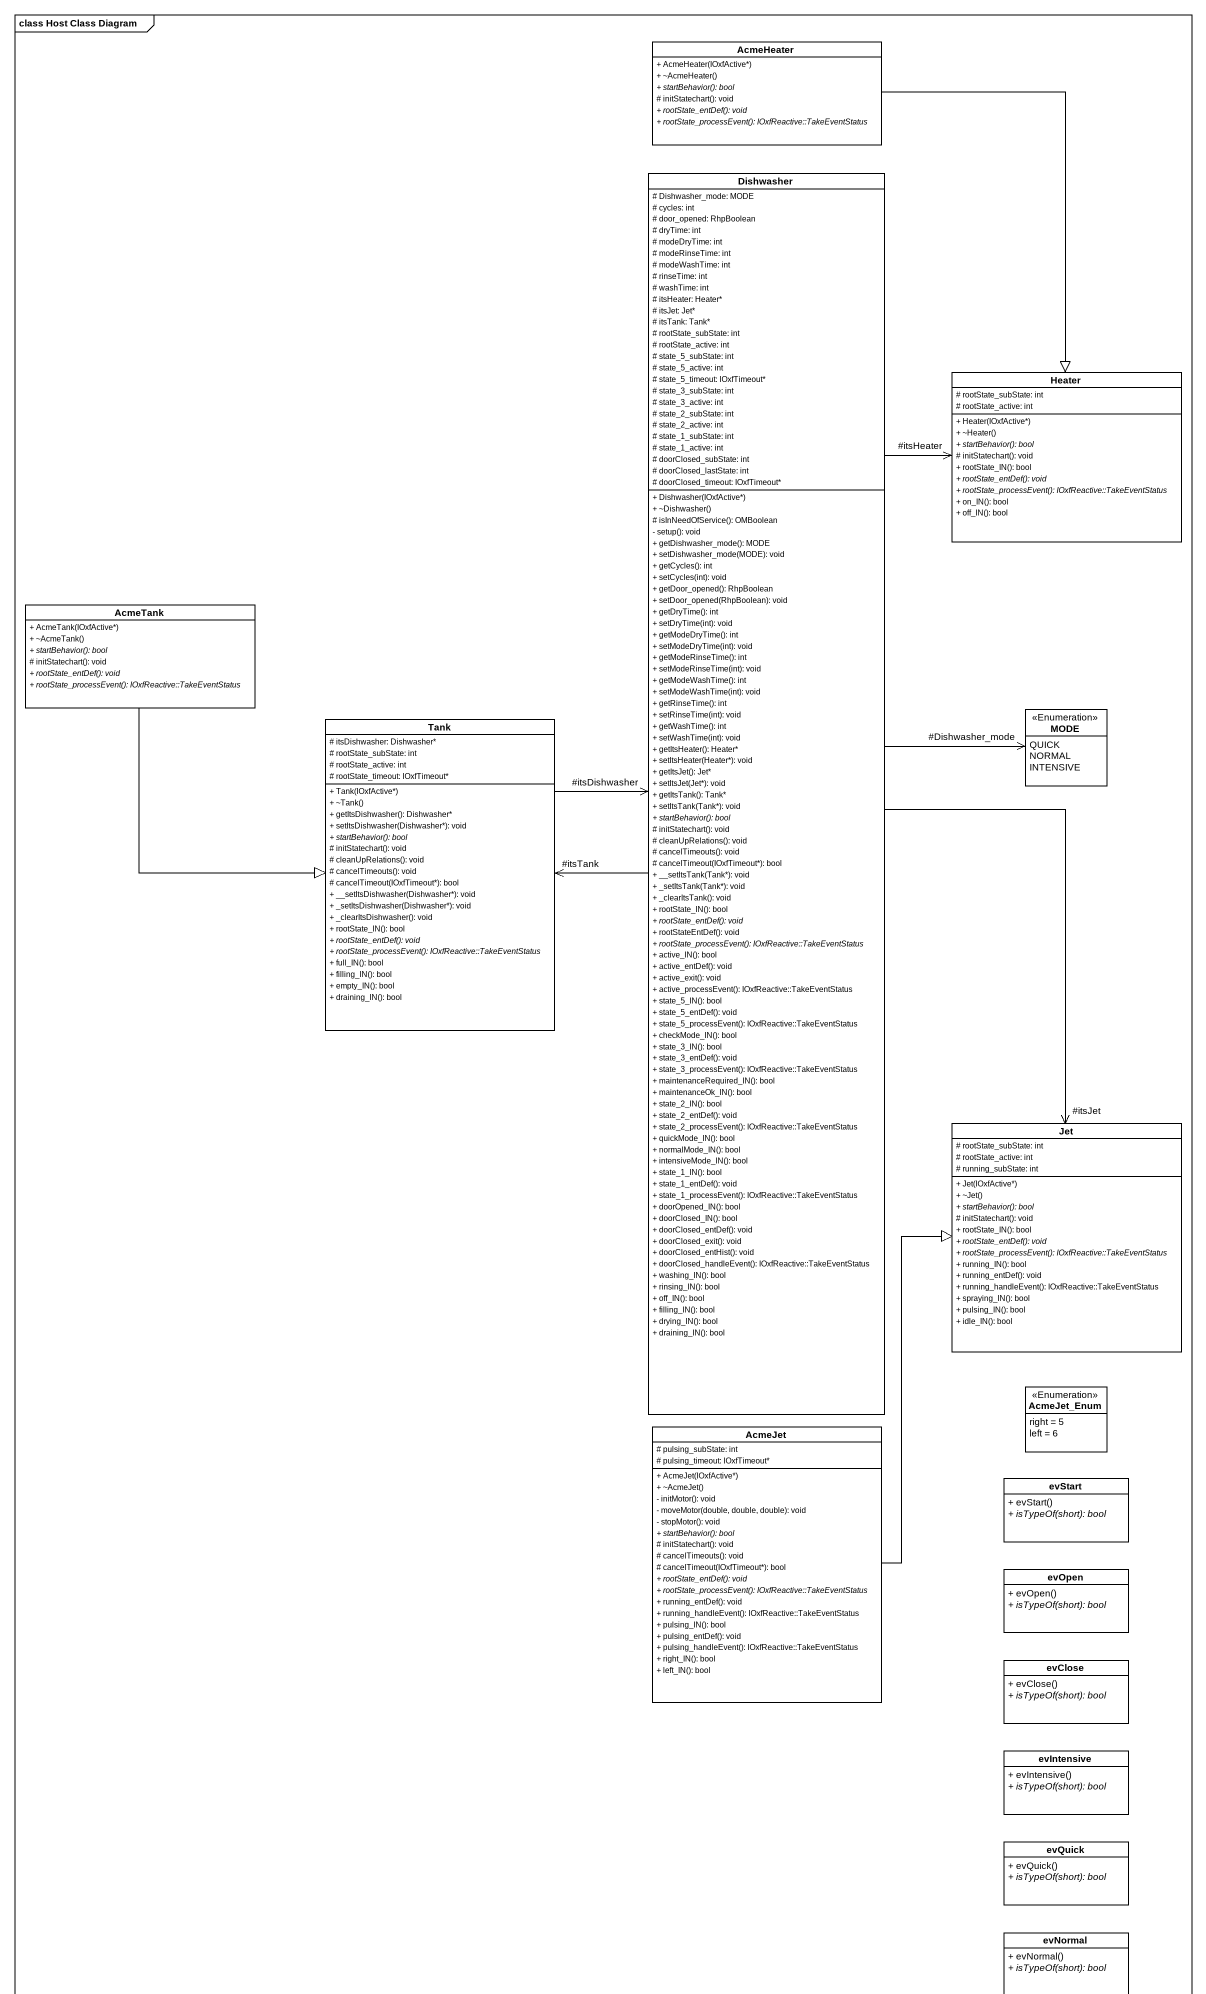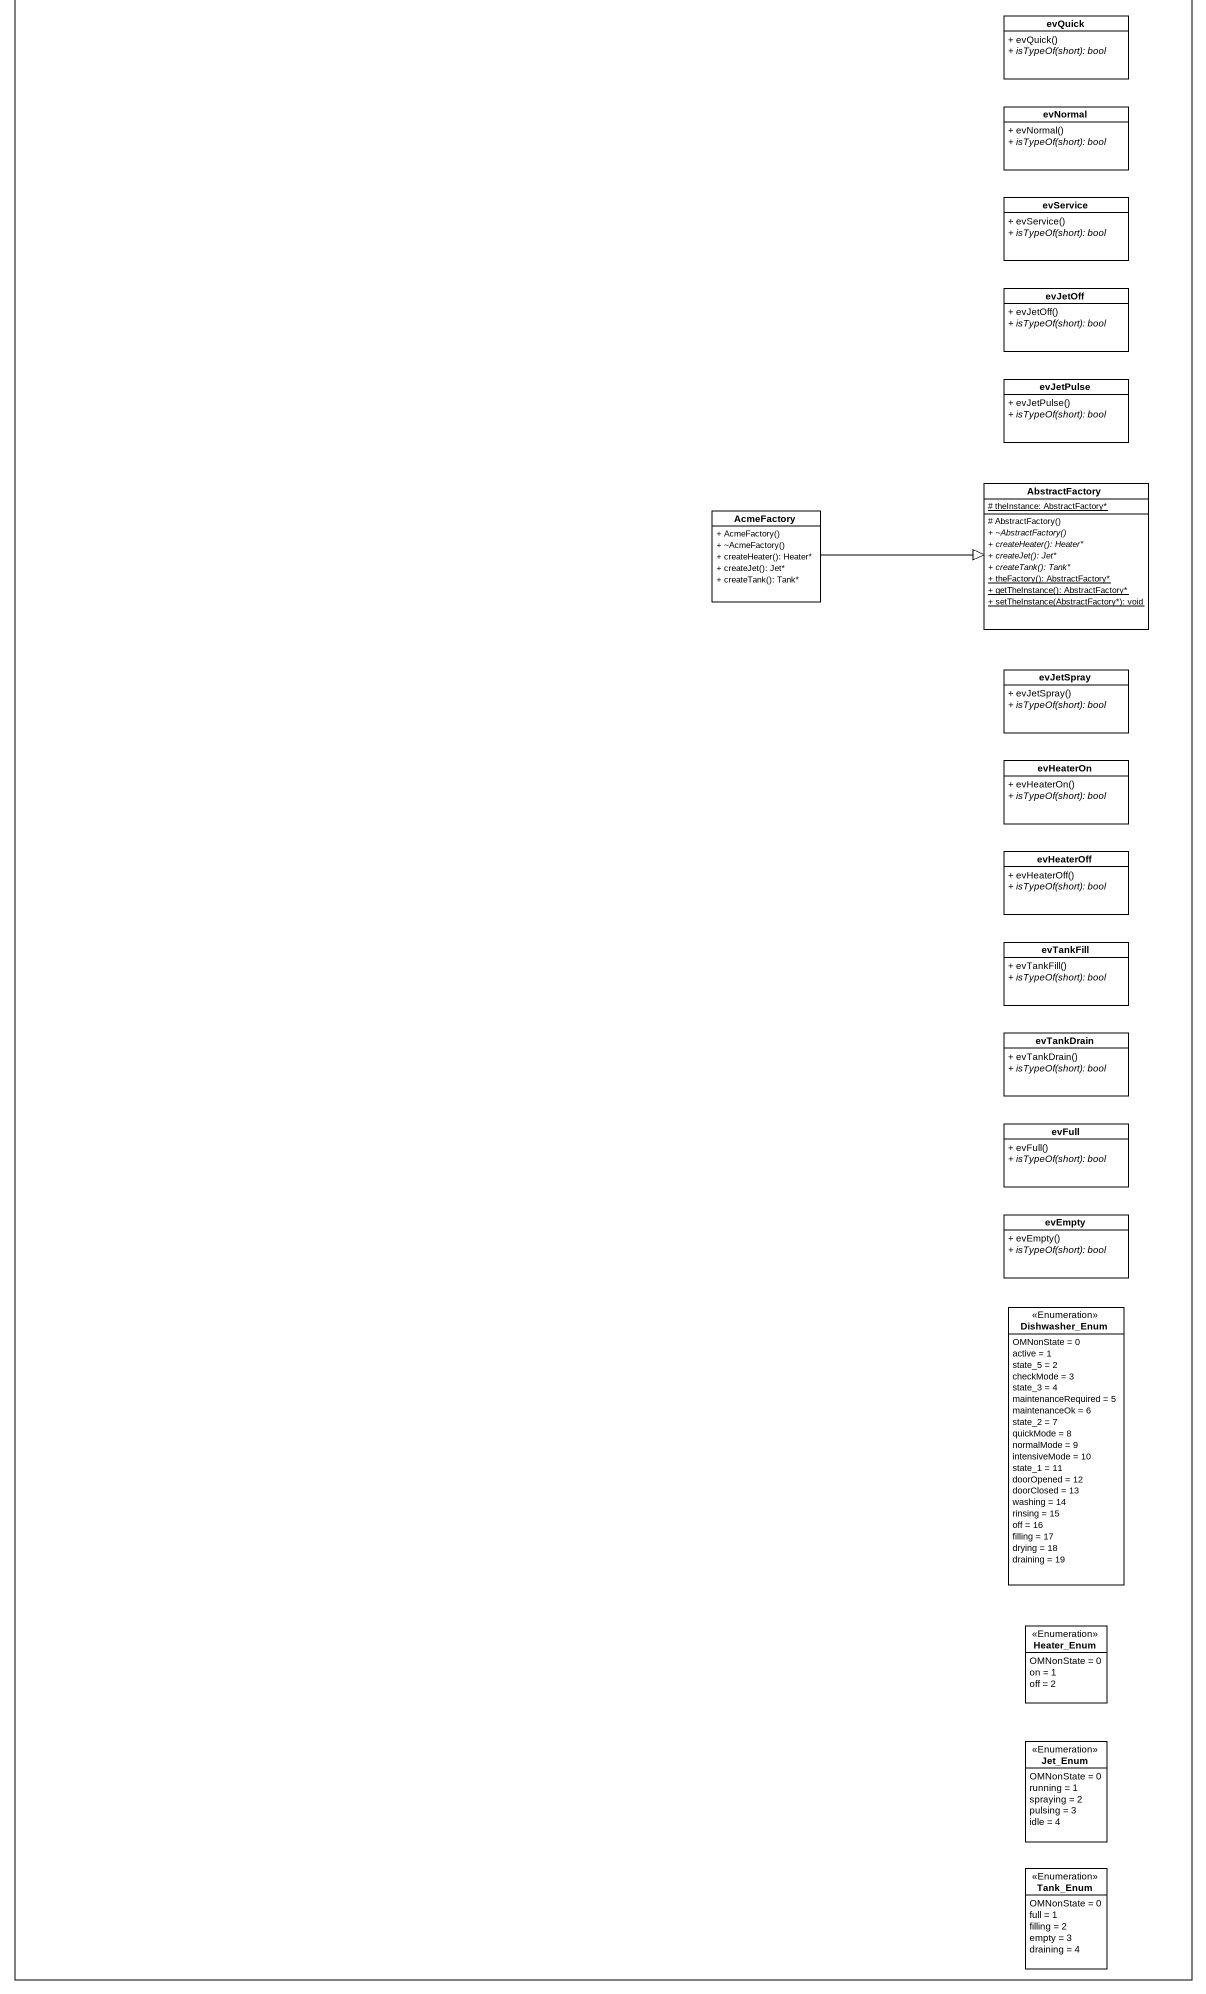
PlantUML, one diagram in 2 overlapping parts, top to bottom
@startuml
mainframe class Host Class Diagram
hide circle
hide empty members
skinparam classAttributeIconSize 0
class AcmeHeater {
  + AcmeHeater(IOxfActive*)
  + ~AcmeHeater()
  {abstract} + startBehavior(): bool
  # initStatechart(): void
  {abstract} + rootState_entDef(): void
  {abstract} + rootState_processEvent(): IOxfReactive::TakeEventStatus
}
class Dishwasher {
  # Dishwasher_mode: MODE
  # cycles: int
  # door_opened: RhpBoolean
  # dryTime: int
  # modeDryTime: int
  # modeRinseTime: int
  # modeWashTime: int
  # rinseTime: int
  # washTime: int
  # itsHeater: Heater*
  # itsJet: Jet*
  # itsTank: Tank*
  # rootState_subState: int
  # rootState_active: int
  # state_5_subState: int
  # state_5_active: int
  # state_5_timeout: IOxfTimeout*
  # state_3_subState: int
  # state_3_active: int
  # state_2_subState: int
  # state_2_active: int
  # state_1_subState: int
  # state_1_active: int
  # doorClosed_subState: int
  # doorClosed_lastState: int
  # doorClosed_timeout: IOxfTimeout*
  + Dishwasher(IOxfActive*)
  + ~Dishwasher()
  # isInNeedOfService(): OMBoolean
  - setup(): void
  + getDishwasher_mode(): MODE
  + setDishwasher_mode(MODE): void
  + getCycles(): int
  + setCycles(int): void
  + getDoor_opened(): RhpBoolean
  + setDoor_opened(RhpBoolean): void
  + getDryTime(): int
  + setDryTime(int): void
  + getModeDryTime(): int
  + setModeDryTime(int): void
  + getModeRinseTime(): int
  + setModeRinseTime(int): void
  + getModeWashTime(): int
  + setModeWashTime(int): void
  + getRinseTime(): int
  + setRinseTime(int): void
  + getWashTime(): int
  + setWashTime(int): void
  + getItsHeater(): Heater*
  + setItsHeater(Heater*): void
  + getItsJet(): Jet*
  + setItsJet(Jet*): void
  + getItsTank(): Tank*
  + setItsTank(Tank*): void
  {abstract} + startBehavior(): bool
  # initStatechart(): void
  # cleanUpRelations(): void
  # cancelTimeouts(): void
  # cancelTimeout(IOxfTimeout*): bool
  + __setItsTank(Tank*): void
  + _setItsTank(Tank*): void
  + _clearItsTank(): void
  + rootState_IN(): bool
  {abstract} + rootState_entDef(): void
  + rootStateEntDef(): void
  {abstract} + rootState_processEvent(): IOxfReactive::TakeEventStatus
  + active_IN(): bool
  + active_entDef(): void
  + active_exit(): void
  + active_processEvent(): IOxfReactive::TakeEventStatus
  + state_5_IN(): bool
  + state_5_entDef(): void
  + state_5_processEvent(): IOxfReactive::TakeEventStatus
  + checkMode_IN(): bool
  + state_3_IN(): bool
  + state_3_entDef(): void
  + state_3_processEvent(): IOxfReactive::TakeEventStatus
  + maintenanceRequired_IN(): bool
  + maintenanceOk_IN(): bool
  + state_2_IN(): bool
  + state_2_entDef(): void
  + state_2_processEvent(): IOxfReactive::TakeEventStatus
  + quickMode_IN(): bool
  + normalMode_IN(): bool
  + intensiveMode_IN(): bool
  + state_1_IN(): bool
  + state_1_entDef(): void
  + state_1_processEvent(): IOxfReactive::TakeEventStatus
  + doorOpened_IN(): bool
  + doorClosed_IN(): bool
  + doorClosed_entDef(): void
  + doorClosed_exit(): void
  + doorClosed_entHist(): void
  + doorClosed_handleEvent(): IOxfReactive::TakeEventStatus
  + washing_IN(): bool
  + rinsing_IN(): bool
  + off_IN(): bool
  + filling_IN(): bool
  + drying_IN(): bool
  + draining_IN(): bool
}
class Heater {
  # rootState_subState: int
  # rootState_active: int
  + Heater(IOxfActive*)
  + ~Heater()
  {abstract} + startBehavior(): bool
  # initStatechart(): void
  + rootState_IN(): bool
  {abstract} + rootState_entDef(): void
  {abstract} + rootState_processEvent(): IOxfReactive::TakeEventStatus
  + on_IN(): bool
  + off_IN(): bool
}
class AcmeTank {
  + AcmeTank(IOxfActive*)
  + ~AcmeTank()
  {abstract} + startBehavior(): bool
  # initStatechart(): void
  {abstract} + rootState_entDef(): void
  {abstract} + rootState_processEvent(): IOxfReactive::TakeEventStatus
}
class Tank {
  # itsDishwasher: Dishwasher*
  # rootState_subState: int
  # rootState_active: int
  # rootState_timeout: IOxfTimeout*
  + Tank(IOxfActive*)
  + ~Tank()
  + getItsDishwasher(): Dishwasher*
  + setItsDishwasher(Dishwasher*): void
  {abstract} + startBehavior(): bool
  # initStatechart(): void
  # cleanUpRelations(): void
  # cancelTimeouts(): void
  # cancelTimeout(IOxfTimeout*): bool
  + __setItsDishwasher(Dishwasher*): void
  + _setItsDishwasher(Dishwasher*): void
  + _clearItsDishwasher(): void
  + rootState_IN(): bool
  {abstract} + rootState_entDef(): void
  {abstract} + rootState_processEvent(): IOxfReactive::TakeEventStatus
  + full_IN(): bool
  + filling_IN(): bool
  + empty_IN(): bool
  + draining_IN(): bool
}
enum MODE <<Enumeration>> {
  QUICK
  NORMAL
  INTENSIVE
}
class Jet {
  # rootState_subState: int
  # rootState_active: int
  # running_subState: int
  + Jet(IOxfActive*)
  + ~Jet()
  {abstract} + startBehavior(): bool
  # initStatechart(): void
  + rootState_IN(): bool
  {abstract} + rootState_entDef(): void
  {abstract} + rootState_processEvent(): IOxfReactive::TakeEventStatus
  + running_IN(): bool
  + running_entDef(): void
  + running_handleEvent(): IOxfReactive::TakeEventStatus
  + spraying_IN(): bool
  + pulsing_IN(): bool
  + idle_IN(): bool
}
enum AcmeJet_Enum <<Enumeration>> {
  right = 5
  left = 6
}
class AcmeJet {
  # pulsing_subState: int
  # pulsing_timeout: IOxfTimeout*
  + AcmeJet(IOxfActive*)
  + ~AcmeJet()
  - initMotor(): void
  - moveMotor(double, double, double): void
  - stopMotor(): void
  {abstract} + startBehavior(): bool
  # initStatechart(): void
  # cancelTimeouts(): void
  # cancelTimeout(IOxfTimeout*): bool
  {abstract} + rootState_entDef(): void
  {abstract} + rootState_processEvent(): IOxfReactive::TakeEventStatus
  + running_entDef(): void
  + running_handleEvent(): IOxfReactive::TakeEventStatus
  + pulsing_IN(): bool
  + pulsing_entDef(): void
  + pulsing_handleEvent(): IOxfReactive::TakeEventStatus
  + right_IN(): bool
  + left_IN(): bool
}
class evStart {
  + evStart()
  {abstract} + isTypeOf(short): bool
}
class evOpen {
  + evOpen()
  {abstract} + isTypeOf(short): bool
}
class evClose {
  + evClose()
  {abstract} + isTypeOf(short): bool
}
class evIntensive {
  + evIntensive()
  {abstract} + isTypeOf(short): bool
}
class evQuick {
  + evQuick()
  {abstract} + isTypeOf(short): bool
}
class evNormal {
  + evNormal()
  {abstract} + isTypeOf(short): bool
}
class evService {
  + evService()
  {abstract} + isTypeOf(short): bool
}
class evJetOff {
  + evJetOff()
  {abstract} + isTypeOf(short): bool
}
class evJetPulse {
  + evJetPulse()
  {abstract} + isTypeOf(short): bool
}
class AbstractFactory {
  {static} # theInstance: AbstractFactory*
  # AbstractFactory()
  {abstract} + ~AbstractFactory()
  {abstract} + createHeater(): Heater*
  {abstract} + createJet(): Jet*
  {abstract} + createTank(): Tank*
  {static} + theFactory(): AbstractFactory*
  {static} + getTheInstance(): AbstractFactory*
  {static} + setTheInstance(AbstractFactory*): void
}
class AcmeFactory {
  + AcmeFactory()
  + ~AcmeFactory()
  + createHeater(): Heater*
  + createJet(): Jet*
  + createTank(): Tank*
}
class evJetSpray {
  + evJetSpray()
  {abstract} + isTypeOf(short): bool
}
class evHeaterOn {
  + evHeaterOn()
  {abstract} + isTypeOf(short): bool
}
class evHeaterOff {
  + evHeaterOff()
  {abstract} + isTypeOf(short): bool
}
class evTankFill {
  + evTankFill()
  {abstract} + isTypeOf(short): bool
}
class evTankDrain {
  + evTankDrain()
  {abstract} + isTypeOf(short): bool
}
class evFull {
  + evFull()
  {abstract} + isTypeOf(short): bool
}
class evEmpty {
  + evEmpty()
  {abstract} + isTypeOf(short): bool
}
enum Dishwasher_Enum <<Enumeration>> {
  OMNonState = 0
  active = 1
  state_5 = 2
  checkMode = 3
  state_3 = 4
  maintenanceRequired = 5
  maintenanceOk = 6
  state_2 = 7
  quickMode = 8
  normalMode = 9
  intensiveMode = 10
  state_1 = 11
  doorOpened = 12
  doorClosed = 13
  washing = 14
  rinsing = 15
  off = 16
  filling = 17
  drying = 18
  draining = 19
}
enum Heater_Enum <<Enumeration>> {
  OMNonState = 0
  on = 1
  off = 2
}
enum Jet_Enum <<Enumeration>> {
  OMNonState = 0
  running = 1
  spraying = 2
  pulsing = 3
  idle = 4
}
enum Tank_Enum <<Enumeration>> {
  OMNonState = 0
  full = 1
  filling = 2
  empty = 3
  draining = 4
}
AcmeHeater --|> Heater
Dishwasher -up-> "#itsHeater" Heater
Dishwasher -left-> "#itsTank" Tank
Dishwasher -right-> "#Dishwasher_mode" MODE
Dishwasher --> "#itsJet" Jet
AcmeTank --|> Tank
Tank -right-> "#itsDishwasher" Dishwasher
AcmeJet -up-|> Jet
AcmeFactory -right-|> AbstractFactory
@enduml
